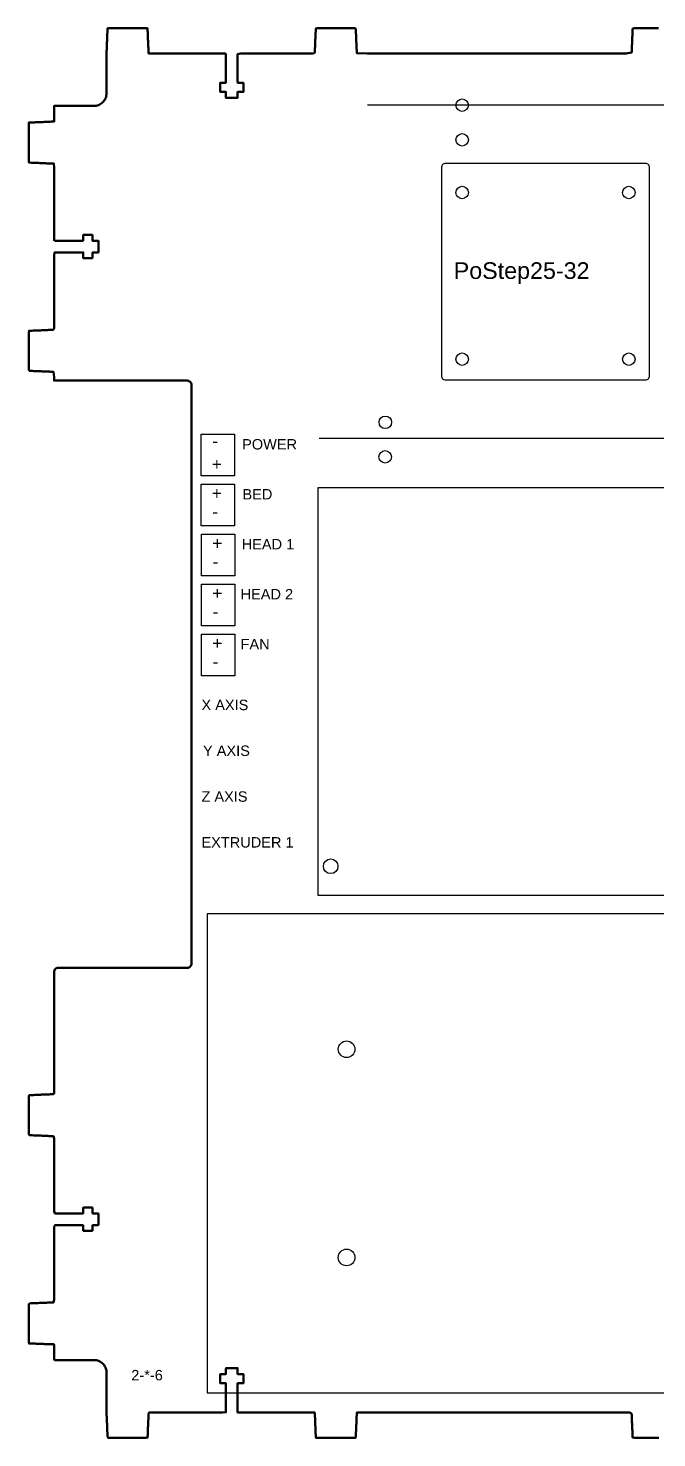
# Model space of a CAD drawing. Header units: millimetres. Extents: x 0 to 713, y 0 to 349.
# Drawn here: x 363.5 to 514.5, y 9.6 to 348.1 of the extents above; entities that cross this region are included whole.
import ezdxf

# ---------------------------------------------------------------- set-up
doc = ezdxf.new("R2010")
doc.units = ezdxf.units.MM
doc.layers.add('graviranje', color=3, linetype='Continuous', lineweight=25)
doc.layers.add('izrez', color=7, linetype='Continuous', lineweight=50)
doc.layers.add('HOLES', color=160, linetype='Continuous')
doc.styles.get("Standard").update_dxf_attribs({"font": 'arial.ttf'})

msp = doc.modelspace()

# ---------------------------------------------------------------- linework, layer by layer
at = {"layer": 'graviranje'}
msp.add_line((677.58, 329.58), (444.98, 329.58), dxfattribs=at)
msp.add_lwpolyline([(511.72, 315.59), (463.72, 315.59, 0.414214), (462.72, 314.59), (462.72, 264.59, 0.414214), (463.72, 263.59), (511.72, 263.59, 0.414214), (512.72, 264.59), (512.72, 314.59, 0.414214)], format="xyb", close=True, dxfattribs=at)
for points in [[(405.81, 250.57), (411.01, 250.57), (413.01, 250.57), (413.01, 240.57), (411.01, 240.57), (405.81, 240.57), (405.01, 240.57), (405.01, 250.57)], [(405.81, 238.57), (411.01, 238.57), (413.01, 238.57), (413.01, 228.57), (411.01, 228.57), (405.81, 228.57), (405.01, 228.57), (405.01, 238.57)], [(433.13, 139.8), (433.13, 237.8), (593.13, 237.8), (593.13, 139.8)], [(405.91, 226.57), (411.11, 226.57), (413.11, 226.57), (413.11, 216.57), (411.11, 216.57), (405.91, 216.57), (405.11, 216.57), (405.11, 226.57)], [(405.91, 214.57), (411.11, 214.57), (413.11, 214.57), (413.11, 204.57), (411.11, 204.57), (405.91, 204.57), (405.11, 204.57), (405.11, 214.57)], [(405.91, 202.57), (411.11, 202.57), (413.11, 202.57), (413.11, 192.57), (411.11, 192.57), (405.91, 192.57), (405.11, 192.57), (405.11, 202.57)], [(623.46, 20.36), (623.46, 135.36), (406.46, 135.36), (406.46, 20.36)]]:
    msp.add_lwpolyline(points, close=True, dxfattribs=at)
msp.add_lwpolyline([(433.35, 249.61), (607.11, 249.61), (607.11, 150.33), (645.46, 150.33)], dxfattribs=at)
at = {"layer": 'HOLES'}
msp.add_line((369.68, 32.1), (363.48, 32.1), dxfattribs=at)
for centre, radius in [((467.72, 329.58), 1.5), ((467.72, 321.26), 1.5), ((467.72, 308.59), 1.5), ((507.72, 308.59), 1.5), ((467.72, 268.59), 1.5), ((507.72, 268.59), 1.5), ((449.25, 253.43), 1.5), ((449.23, 245.11), 1.5), ((436.13, 146.8), 1.75), ((439.96, 102.86), 2), ((439.96, 52.86), 2)]:
    msp.add_circle(centre, radius, dxfattribs=at)
at = {"layer": 'izrez'}
msp.add_lwpolyline([(514.85, 348.06), (514.31, 348.06), (513.78, 348.06), (513.25, 348.06), (512.72, 348.06), (512.18, 348.06), (511.65, 348.06), (511.12, 348.06), (510.58, 348.06), (510.05, 348.06), (509.52, 348.06), (508.99, 348.06), (508.65, 347.94), (508.64, 347.6), (508.62, 347.26), (508.61, 346.92), (508.59, 346.58), (508.58, 346.25), (508.57, 345.91), (508.55, 345.57), (508.54, 345.23), (508.52, 344.89), (508.51, 344.56), (508.5, 344.22), (508.48, 343.88), (508.47, 343.54), (508.45, 343.2), (508.44, 342.87), (508.43, 342.53), (508.41, 342.19), (507.08, 341.97), (503.42, 341.97), (499.75, 341.97), (496.09, 341.97), (492.43, 341.97), (488.76, 341.97), (485.1, 341.97), (481.44, 341.97), (477.77, 341.97), (474.11, 341.97), (470.45, 341.97), (466.78, 341.97), (463.12, 341.97), (459.46, 341.97), (455.79, 341.97), (452.13, 341.97), (448.47, 341.97), (444.8, 341.97), (442.4, 342.09), (442.39, 342.43), (442.38, 342.77), (442.36, 343.11), (442.35, 343.44), (442.33, 343.78), (442.32, 344.12), (442.31, 344.46), (442.29, 344.8), (442.28, 345.13), (442.26, 345.47), (442.25, 345.81), (442.24, 346.15), (442.22, 346.49), (442.21, 346.82), (442.19, 347.16), (442.18, 347.5), (442.17, 347.84), (441.98, 348.06), (441.45, 348.06), (440.92, 348.06), (440.38, 348.06), (439.85, 348.06), (439.32, 348.06), (438.78, 348.06), (438.25, 348.06), (437.72, 348.06), (437.19, 348.06), (436.65, 348.06), (436.12, 348.06), (435.59, 348.06), (435.05, 348.06), (434.52, 348.06), (433.99, 348.06), (433.46, 348.06), (432.92, 348.06), (432.55, 347.96), (432.54, 347.62), (432.53, 347.28), (432.51, 346.94), (432.5, 346.61), (432.48, 346.27), (432.47, 345.93), (432.46, 345.59), (432.44, 345.25), (432.43, 344.92), (432.41, 344.58), (432.4, 344.24), (432.39, 343.9), (432.37, 343.56), (432.36, 343.23), (432.35, 342.89), (432.33, 342.55), (432.32, 342.21), (432, 341.97), (430.97, 341.97), (429.94, 341.97), (428.92, 341.97), (427.89, 341.97), (426.86, 341.97), (425.83, 341.97), (424.81, 341.97), (423.78, 341.97), (422.75, 341.97), (421.72, 341.97), (420.7, 341.97), (419.67, 341.97), (418.64, 341.97), (417.61, 341.97), (416.58, 341.97), (415.56, 341.97), (414.53, 341.97), (413.79, 341.86), (413.79, 341.47), (413.79, 341.08), (413.79, 340.7), (413.79, 340.31), (413.79, 339.92), (413.79, 339.53), (413.79, 339.14), (413.79, 338.75), (413.79, 338.36), (413.79, 337.97), (413.79, 337.58), (413.79, 337.19), (413.79, 336.8), (413.79, 336.41), (413.79, 336.02), (413.79, 335.63), (413.79, 335.24), (413.81, 334.96), (413.89, 334.96), (413.97, 334.96), (414.05, 334.96), (414.12, 334.96), (414.2, 334.96), (414.28, 334.96), (414.36, 334.96), (414.44, 334.96), (414.51, 334.96), (414.59, 334.96), (414.67, 334.96), (414.75, 334.96), (414.82, 334.96), (414.9, 334.96), (414.98, 334.96), (415.06, 334.96), (415.13, 334.96), (415.19, 334.93), (415.19, 334.8), (415.19, 334.68), (415.19, 334.56), (415.19, 334.44), (415.19, 334.32), (415.19, 334.19), (415.19, 334.07), (415.19, 333.95), (415.19, 333.83), (415.19, 333.7), (415.19, 333.58), (415.19, 333.46), (415.19, 333.34), (415.19, 333.22), (415.19, 333.09), (415.19, 332.97), (415.19, 332.85), (415.17, 332.76), (415.1, 332.76), (415.02, 332.76), (414.94, 332.76), (414.86, 332.76), (414.79, 332.76), (414.71, 332.76), (414.63, 332.76), (414.55, 332.76), (414.47, 332.76), (414.4, 332.76), (414.32, 332.76), (414.24, 332.76), (414.16, 332.76), (414.09, 332.76), (414.01, 332.76), (413.93, 332.76), (413.85, 332.76), (413.79, 332.74), (413.79, 332.66), (413.79, 332.58), (413.79, 332.5), (413.79, 332.42), (413.79, 332.34), (413.79, 332.26), (413.79, 332.18), (413.79, 332.1), (413.79, 332.02), (413.79, 331.94), (413.79, 331.86), (413.79, 331.78), (413.79, 331.7), (413.79, 331.62), (413.79, 331.54), (413.79, 331.46), (413.79, 331.38), (413.76, 331.31), (413.61, 331.31), (413.45, 331.31), (413.29, 331.31), (413.14, 331.31), (412.98, 331.31), (412.83, 331.31), (412.67, 331.31), (412.52, 331.31), (412.36, 331.31), (412.21, 331.31), (412.05, 331.31), (411.9, 331.31), (411.74, 331.31), (411.58, 331.31), (411.43, 331.31), (411.27, 331.31), (411.12, 331.31), (410.99, 331.33), (410.99, 331.41), (410.99, 331.49), (410.99, 331.57), (410.99, 331.65), (410.99, 331.73), (410.99, 331.81), (410.99, 331.89), (410.99, 331.97), (410.99, 332.05), (410.99, 332.13), (410.99, 332.21), (410.99, 332.29), (410.99, 332.37), (410.99, 332.45), (410.99, 332.53), (410.99, 332.61), (410.99, 332.69), (410.98, 332.76), (410.9, 332.76), (410.82, 332.76), (410.75, 332.76), (410.67, 332.76), (410.59, 332.76), (410.51, 332.76), (410.43, 332.76), (410.36, 332.76), (410.28, 332.76), (410.2, 332.76), (410.12, 332.76), (410.05, 332.76), (409.97, 332.76), (409.89, 332.76), (409.81, 332.76), (409.74, 332.76), (409.66, 332.76), (409.59, 332.78), (409.59, 332.9), (409.59, 333.02), (409.59, 333.14), (409.59, 333.26), (409.59, 333.39), (409.59, 333.51), (409.59, 333.63), (409.59, 333.75), (409.59, 333.88), (409.59, 334), (409.59, 334.12), (409.59, 334.24), (409.59, 334.36), (409.59, 334.49), (409.59, 334.61), (409.59, 334.73), (409.59, 334.85), (409.6, 334.96), (409.68, 334.96), (409.76, 334.96), (409.84, 334.96), (409.91, 334.96), (409.99, 334.96), (410.07, 334.96), (410.15, 334.96), (410.23, 334.96), (410.3, 334.96), (410.38, 334.96), (410.46, 334.96), (410.54, 334.96), (410.61, 334.96), (410.69, 334.96), (410.77, 334.96), (410.85, 334.96), (410.92, 334.96), (410.99, 335.01), (410.99, 335.4), (410.99, 335.79), (410.99, 336.18), (410.99, 336.57), (410.99, 336.95), (410.99, 337.34), (410.99, 337.73), (410.99, 338.12), (410.99, 338.51), (410.99, 338.9), (410.99, 339.29), (410.99, 339.68), (410.99, 340.07), (410.99, 340.46), (410.99, 340.85), (410.99, 341.24), (410.99, 341.63), (410.88, 341.97), (409.84, 341.97), (408.81, 341.97), (407.78, 341.97), (406.75, 341.97), (405.71, 341.97), (404.68, 341.97), (403.65, 341.97), (402.62, 341.97), (401.58, 341.97), (400.55, 341.97), (399.52, 341.97), (398.49, 341.97), (397.45, 341.97), (396.42, 341.97), (395.39, 341.97), (394.36, 341.97), (393.33, 341.97), (392.39, 342.01), (392.38, 342.35), (392.36, 342.68), (392.35, 343.02), (392.34, 343.36), (392.32, 343.7), (392.31, 344.04), (392.29, 344.37), (392.28, 344.71), (392.27, 345.05), (392.25, 345.39), (392.24, 345.73), (392.23, 346.06), (392.21, 346.4), (392.2, 346.74), (392.18, 347.08), (392.17, 347.42), (392.16, 347.75), (392.1, 348.06), (391.57, 348.06), (391.03, 348.06), (390.5, 348.06), (389.97, 348.06), (389.44, 348.06), (388.9, 348.06), (388.37, 348.06), (387.84, 348.06), (387.3, 348.06), (386.77, 348.06), (386.24, 348.06), (385.71, 348.06), (385.17, 348.06), (384.64, 348.06), (384.11, 348.06), (383.57, 348.06), (383.04, 348.06), (382.54, 348.04), (382.53, 347.7), (382.52, 347.37), (382.5, 347.03), (382.49, 346.69), (382.47, 346.35), (382.46, 346.01), (382.45, 345.68), (382.43, 345.34), (382.42, 345), (382.4, 344.66), (382.39, 344.32), (382.38, 343.99), (382.36, 343.65), (382.35, 343.31), (382.34, 342.97), (382.32, 342.63), (382.31, 342.3), (382.29, 341.97), (382.29, 341.97), (382.29, 341.97), (382.29, 341.97), (382.29, 341.97), (382.29, 341.97), (382.29, 341.97), (382.29, 341.97), (382.29, 341.97), (382.29, 341.97), (382.29, 341.97), (382.29, 341.97), (382.29, 341.97), (382.29, 341.97), (382.29, 341.97), (382.29, 341.97), (382.29, 341.97), (382.29, 341.97), (382.28, 341.96), (382.28, 341.42), (382.28, 340.89), (382.28, 340.36), (382.28, 339.83), (382.28, 339.3), (382.28, 338.77), (382.28, 338.23), (382.28, 337.7), (382.28, 337.17), (382.28, 336.64), (382.28, 336.11), (382.28, 335.57), (382.28, 335.04), (382.28, 334.51), (382.28, 333.98), (382.28, 333.45), (382.28, 332.92), (382.28, 332.39), (382.27, 332.12), (382.24, 331.85), (382.18, 331.59), (382.1, 331.34), (381.99, 331.1), (381.87, 330.88), (381.73, 330.66), (381.58, 330.46), (381.4, 330.27), (381.22, 330.1), (381.01, 329.94), (380.8, 329.8), (380.57, 329.68), (380.33, 329.58), (380.08, 329.5), (379.82, 329.44), (379.56, 329.41), (379.28, 329.39), (378.75, 329.39), (378.22, 329.39), (377.69, 329.39), (377.16, 329.39), (376.63, 329.39), (376.1, 329.39), (375.56, 329.39), (375.03, 329.39), (374.5, 329.39), (373.97, 329.39), (373.44, 329.39), (372.91, 329.39), (372.38, 329.39), (371.85, 329.39), (371.32, 329.39), (370.78, 329.39), (370.25, 329.39), (369.72, 329.39), (369.72, 329.38), (369.72, 329.36), (369.72, 329.35), (369.72, 329.33), (369.72, 329.32), (369.72, 329.3), (369.72, 329.29), (369.72, 329.27), (369.72, 329.26), (369.72, 329.24), (369.72, 329.23), (369.72, 329.21), (369.72, 329.2), (369.72, 329.18), (369.72, 329.17), (369.72, 329.15), (369.72, 329.14), (369.72, 329.12), (369.72, 328.94), (369.72, 328.74), (369.72, 328.55), (369.72, 328.36), (369.72, 328.16), (369.72, 327.97), (369.72, 327.78), (369.72, 327.58), (369.72, 327.39), (369.72, 327.2), (369.72, 327), (369.72, 326.81), (369.72, 326.62), (369.72, 326.42), (369.72, 326.23), (369.72, 326.04), (369.72, 325.84), (369.72, 325.65), (369.39, 325.63), (369.06, 325.62), (368.72, 325.6), (368.38, 325.59), (368.04, 325.57), (367.7, 325.56), (367.36, 325.55), (367.02, 325.53), (366.68, 325.52), (366.34, 325.5), (366, 325.49), (365.66, 325.48), (365.32, 325.46), (364.98, 325.45), (364.65, 325.43), (364.31, 325.42), (363.97, 325.41), (363.63, 325.39), (363.61, 324.89), (363.61, 324.36), (363.61, 323.82), (363.61, 323.29), (363.61, 322.76), (363.61, 322.23), (363.61, 321.69), (363.61, 321.16), (363.61, 320.63), (363.61, 320.09), (363.61, 319.56), (363.61, 319.03), (363.61, 318.5), (363.61, 317.96), (363.61, 317.43), (363.61, 316.9), (363.61, 316.36), (363.61, 315.83), (363.92, 315.78), (364.26, 315.77), (364.6, 315.75), (364.94, 315.74), (365.27, 315.72), (365.61, 315.71), (365.95, 315.7), (366.29, 315.68), (366.63, 315.67), (366.96, 315.65), (367.3, 315.64), (367.64, 315.63), (367.98, 315.61), (368.32, 315.6), (368.65, 315.59), (368.99, 315.57), (369.33, 315.56), (369.67, 315.54), (369.7, 314.61), (369.7, 313.58), (369.7, 312.55), (369.7, 311.52), (369.7, 310.49), (369.7, 309.46), (369.7, 308.44), (369.7, 307.41), (369.7, 306.38), (369.7, 305.35), (369.7, 304.32), (369.7, 303.3), (369.7, 302.27), (369.7, 301.24), (369.7, 300.21), (369.7, 299.18), (369.7, 298.15), (369.7, 297.13), (370.05, 297.02), (370.44, 297.02), (370.83, 297.02), (371.22, 297.02), (371.61, 297.02), (371.99, 297.02), (372.38, 297.02), (372.77, 297.02), (373.16, 297.02), (373.55, 297.02), (373.94, 297.02), (374.33, 297.02), (374.72, 297.02), (375.11, 297.02), (375.5, 297.02), (375.89, 297.02), (376.28, 297.02), (376.67, 297.02), (376.72, 297.09), (376.72, 297.16), (376.72, 297.24), (376.72, 297.32), (376.72, 297.4), (376.72, 297.48), (376.72, 297.55), (376.72, 297.63), (376.72, 297.71), (376.72, 297.79), (376.72, 297.86), (376.72, 297.94), (376.72, 298.02), (376.72, 298.1), (376.72, 298.17), (376.72, 298.25), (376.72, 298.33), (376.72, 298.41), (376.82, 298.42), (376.94, 298.42), (377.07, 298.42), (377.19, 298.42), (377.31, 298.42), (377.43, 298.42), (377.55, 298.42), (377.68, 298.42), (377.8, 298.42), (377.92, 298.42), (378.04, 298.42), (378.16, 298.42), (378.29, 298.42), (378.41, 298.42), (378.53, 298.42), (378.65, 298.42), (378.78, 298.42), (378.9, 298.42), (378.92, 298.35), (378.92, 298.27), (378.92, 298.2), (378.92, 298.12), (378.92, 298.04), (378.92, 297.96), (378.92, 297.89), (378.92, 297.81), (378.92, 297.73), (378.92, 297.65), (378.92, 297.58), (378.92, 297.5), (378.92, 297.42), (378.92, 297.34), (378.92, 297.26), (378.92, 297.19), (378.92, 297.11), (378.92, 297.03), (378.98, 297.02), (379.06, 297.02), (379.14, 297.02), (379.22, 297.02), (379.3, 297.02), (379.38, 297.02), (379.46, 297.02), (379.54, 297.02), (379.62, 297.02), (379.7, 297.02), (379.78, 297.02), (379.86, 297.02), (379.94, 297.02), (380.02, 297.02), (380.1, 297.02), (380.18, 297.02), (380.26, 297.02), (380.34, 297.02), (380.36, 296.89), (380.36, 296.74), (380.36, 296.58), (380.36, 296.43), (380.36, 296.27), (380.36, 296.11), (380.36, 295.96), (380.36, 295.8), (380.36, 295.65), (380.36, 295.49), (380.36, 295.34), (380.36, 295.18), (380.36, 295.03), (380.36, 294.87), (380.36, 294.71), (380.36, 294.56), (380.36, 294.4), (380.36, 294.25), (380.29, 294.22), (380.21, 294.22), (380.13, 294.22), (380.05, 294.22), (379.97, 294.22), (379.89, 294.22), (379.81, 294.22), (379.73, 294.22), (379.65, 294.22), (379.57, 294.22), (379.49, 294.22), (379.41, 294.22), (379.33, 294.22), (379.25, 294.22), (379.17, 294.22), (379.09, 294.22), (379.01, 294.22), (378.93, 294.22), (378.92, 294.16), (378.92, 294.08), (378.92, 294), (378.92, 293.92), (378.92, 293.85), (378.92, 293.77), (378.92, 293.69), (378.92, 293.61), (378.92, 293.53), (378.92, 293.46), (378.92, 293.38), (378.92, 293.3), (378.92, 293.22), (378.92, 293.15), (378.92, 293.07), (378.92, 292.99), (378.92, 292.91), (378.92, 292.84), (378.82, 292.82), (378.7, 292.82), (378.58, 292.82), (378.46, 292.82), (378.33, 292.82), (378.21, 292.82), (378.09, 292.82), (377.97, 292.82), (377.85, 292.82), (377.72, 292.82), (377.6, 292.82), (377.48, 292.82), (377.36, 292.82), (377.23, 292.82), (377.11, 292.82), (376.99, 292.82), (376.87, 292.82), (376.75, 292.82), (376.72, 292.88), (376.72, 292.95), (376.72, 293.03), (376.72, 293.11), (376.72, 293.19), (376.72, 293.26), (376.72, 293.34), (376.72, 293.42), (376.72, 293.5), (376.72, 293.58), (376.72, 293.65), (376.72, 293.73), (376.72, 293.81), (376.72, 293.89), (376.72, 293.96), (376.72, 294.04), (376.72, 294.12), (376.72, 294.2), (376.43, 294.22), (376.04, 294.22), (375.65, 294.22), (375.26, 294.22), (374.87, 294.22), (374.48, 294.22), (374.09, 294.22), (373.7, 294.22), (373.31, 294.22), (372.92, 294.22), (372.53, 294.22), (372.14, 294.22), (371.75, 294.22), (371.36, 294.22), (370.97, 294.22), (370.59, 294.22), (370.2, 294.22), (369.81, 294.22), (369.7, 293.47), (369.7, 292.44), (369.7, 291.41), (369.7, 290.38), (369.7, 289.35), (369.7, 288.31), (369.7, 287.28), (369.7, 286.25), (369.7, 285.22), (369.7, 284.19), (369.7, 283.16), (369.7, 282.13), (369.7, 281.1), (369.7, 280.06), (369.7, 279.03), (369.7, 278), (369.7, 276.97), (369.7, 275.94), (369.46, 275.63), (369.12, 275.61), (368.78, 275.6), (368.44, 275.59), (368.11, 275.57), (367.77, 275.56), (367.43, 275.54), (367.09, 275.53), (366.75, 275.52), (366.42, 275.5), (366.08, 275.49), (365.74, 275.48), (365.4, 275.46), (365.06, 275.45), (364.73, 275.43), (364.39, 275.42), (364.05, 275.41), (363.71, 275.39), (363.61, 275.02), (363.61, 274.49), (363.61, 273.95), (363.61, 273.42), (363.61, 272.89), (363.61, 272.35), (363.61, 271.82), (363.61, 271.29), (363.61, 270.76), (363.61, 270.22), (363.61, 269.69), (363.61, 269.16), (363.61, 268.62), (363.61, 268.09), (363.61, 267.56), (363.61, 267.03), (363.61, 266.49), (363.61, 265.96), (363.84, 265.78), (364.18, 265.77), (364.51, 265.75), (364.85, 265.74), (365.19, 265.72), (365.53, 265.71), (365.87, 265.7), (366.2, 265.68), (366.54, 265.67), (366.88, 265.65), (367.22, 265.64), (367.56, 265.63), (367.89, 265.61), (368.23, 265.6), (368.57, 265.59), (368.91, 265.57), (369.25, 265.56), (369.58, 265.54), (369.7, 264.27), (369.7, 263.42), (401.7, 263.42, -0.414214), (402.7, 262.42), (402.7, 123.42, -0.414214), (401.7, 122.42), (370.7, 122.42, 0.414214), (369.7, 121.42), (369.7, 96.72), (369.7, 96.39), (369.7, 96.07), (369.7, 95.75), (369.7, 95.43), (369.7, 95.11), (369.7, 94.78), (369.7, 94.46), (369.7, 94.14), (369.7, 93.82), (369.7, 93.5), (369.7, 93.17), (369.7, 92.85), (369.7, 92.53), (369.7, 92.21), (369.5, 92.07), (369.16, 92.05), (368.83, 92.04), (368.49, 92.02), (368.15, 92.01), (367.81, 92), (367.47, 91.98), (367.13, 91.97), (366.8, 91.96), (366.46, 91.94), (366.12, 91.93), (365.78, 91.91), (365.44, 91.9), (365.11, 91.89), (364.77, 91.87), (364.43, 91.86), (364.09, 91.84), (363.75, 91.83), (363.61, 91.52), (363.61, 90.99), (363.61, 90.46), (363.61, 89.92), (363.61, 89.39), (363.61, 88.86), (363.61, 88.32), (363.61, 87.79), (363.61, 87.26), (363.61, 86.73), (363.61, 86.19), (363.61, 85.66), (363.61, 85.13), (363.61, 84.59), (363.61, 84.06), (363.61, 83.53), (363.61, 83), (363.61, 82.46), (363.79, 82.22), (364.13, 82.2), (364.47, 82.19), (364.81, 82.18), (365.15, 82.16), (365.49, 82.15), (365.82, 82.13), (366.16, 82.12), (366.5, 82.11), (366.84, 82.09), (367.18, 82.08), (367.51, 82.06), (367.85, 82.05), (368.19, 82.04), (368.53, 82.02), (368.87, 82.01), (369.2, 82), (369.54, 81.98), (369.7, 81.42), (369.7, 80.39), (369.7, 79.37), (369.7, 78.34), (369.7, 77.31), (369.7, 76.28), (369.7, 75.25), (369.7, 74.22), (369.7, 73.2), (369.7, 72.17), (369.7, 71.14), (369.7, 70.11), (369.7, 69.08), (369.7, 68.05), (369.7, 67.02), (369.7, 66), (369.7, 64.97), (369.7, 63.94), (369.9, 63.45), (370.29, 63.45), (370.68, 63.45), (371.07, 63.45), (371.46, 63.45), (371.85, 63.45), (372.24, 63.45), (372.63, 63.45), (373.02, 63.45), (373.41, 63.45), (373.8, 63.45), (374.19, 63.45), (374.58, 63.45), (374.97, 63.45), (375.35, 63.45), (375.74, 63.45), (376.13, 63.45), (376.52, 63.45), (376.72, 63.49), (376.72, 63.56), (376.72, 63.64), (376.72, 63.72), (376.72, 63.8), (376.72, 63.87), (376.72, 63.95), (376.72, 64.03), (376.72, 64.11), (376.72, 64.19), (376.72, 64.26), (376.72, 64.34), (376.72, 64.42), (376.72, 64.5), (376.72, 64.57), (376.72, 64.65), (376.72, 64.73), (376.72, 64.81), (376.78, 64.85), (376.9, 64.85), (377.02, 64.85), (377.14, 64.85), (377.26, 64.85), (377.39, 64.85), (377.51, 64.85), (377.63, 64.85), (377.75, 64.85), (377.87, 64.85), (378, 64.85), (378.12, 64.85), (378.24, 64.85), (378.36, 64.85), (378.49, 64.85), (378.61, 64.85), (378.73, 64.85), (378.85, 64.85), (378.92, 64.81), (378.92, 64.73), (378.92, 64.65), (378.92, 64.58), (378.92, 64.5), (378.92, 64.42), (378.92, 64.34), (378.92, 64.27), (378.92, 64.19), (378.92, 64.11), (378.92, 64.03), (378.92, 63.96), (378.92, 63.88), (378.92, 63.8), (378.92, 63.72), (378.92, 63.64), (378.92, 63.57), (378.92, 63.49), (378.95, 63.45), (379.03, 63.45), (379.11, 63.45), (379.19, 63.45), (379.27, 63.45), (379.35, 63.45), (379.43, 63.45), (379.51, 63.45), (379.59, 63.45), (379.67, 63.45), (379.75, 63.45), (379.83, 63.45), (379.91, 63.45), (379.99, 63.45), (380.07, 63.45), (380.15, 63.45), (380.23, 63.45), (380.31, 63.45), (380.36, 63.38), (380.36, 63.22), (380.36, 63.07), (380.36, 62.91), (380.36, 62.76), (380.36, 62.6), (380.36, 62.45), (380.36, 62.29), (380.36, 62.13), (380.36, 61.98), (380.36, 61.82), (380.36, 61.67), (380.36, 61.51), (380.36, 61.36), (380.36, 61.2), (380.36, 61.05), (380.36, 60.89), (380.36, 60.74), (380.32, 60.65), (380.24, 60.65), (380.16, 60.65), (380.08, 60.65), (380, 60.65), (379.92, 60.65), (379.84, 60.65), (379.76, 60.65), (379.68, 60.65), (379.6, 60.65), (379.52, 60.65), (379.44, 60.65), (379.36, 60.65), (379.28, 60.65), (379.2, 60.65), (379.12, 60.65), (379.04, 60.65), (378.96, 60.65), (378.92, 60.61), (378.92, 60.54), (378.92, 60.46), (378.92, 60.38), (378.92, 60.3), (378.92, 60.23), (378.92, 60.15), (378.92, 60.07), (378.92, 59.99), (378.92, 59.91), (378.92, 59.84), (378.92, 59.76), (378.92, 59.68), (378.92, 59.6), (378.92, 59.53), (378.92, 59.45), (378.92, 59.37), (378.92, 59.29), (378.87, 59.25), (378.75, 59.25), (378.62, 59.25), (378.5, 59.25), (378.38, 59.25), (378.26, 59.25), (378.13, 59.25), (378.01, 59.25), (377.89, 59.25), (377.77, 59.25), (377.65, 59.25), (377.52, 59.25), (377.4, 59.25), (377.28, 59.25), (377.16, 59.25), (377.04, 59.25), (376.91, 59.25), (376.79, 59.25), (376.72, 59.28), (376.72, 59.35), (376.72, 59.43), (376.72, 59.51), (376.72, 59.59), (376.72, 59.66), (376.72, 59.74), (376.72, 59.82), (376.72, 59.9), (376.72, 59.98), (376.72, 60.05), (376.72, 60.13), (376.72, 60.21), (376.72, 60.29), (376.72, 60.36), (376.72, 60.44), (376.72, 60.52), (376.72, 60.6), (376.57, 60.65), (376.18, 60.65), (375.79, 60.65), (375.4, 60.65), (375.02, 60.65), (374.63, 60.65), (374.24, 60.65), (373.85, 60.65), (373.46, 60.65), (373.07, 60.65), (372.68, 60.65), (372.29, 60.65), (371.9, 60.65), (371.51, 60.65), (371.12, 60.65), (370.73, 60.65), (370.34, 60.65), (369.95, 60.65), (369.7, 60.29), (369.7, 59.25), (369.7, 58.22), (369.7, 57.19), (369.7, 56.16), (369.7, 55.13), (369.7, 54.1), (369.7, 53.07), (369.7, 52.04), (369.7, 51.01), (369.7, 49.98), (369.7, 48.94), (369.7, 47.91), (369.7, 46.88), (369.7, 45.85), (369.7, 44.82), (369.7, 43.79), (369.7, 42.76), (369.59, 42.07), (369.25, 42.05), (368.91, 42.04), (368.57, 42.03), (368.23, 42.01), (367.9, 42), (367.56, 41.99), (367.22, 41.97), (366.88, 41.96), (366.54, 41.94), (366.2, 41.93), (365.87, 41.92), (365.53, 41.9), (365.19, 41.89), (364.85, 41.87), (364.51, 41.86), (364.18, 41.85), (363.84, 41.83), (363.61, 41.65), (363.61, 41.12), (363.61, 40.59), (363.61, 40.05), (363.61, 39.52), (363.61, 38.99), (363.61, 38.46), (363.61, 37.92), (363.61, 37.39), (363.61, 36.86), (363.61, 36.33), (363.61, 35.79), (363.61, 35.26), (363.61, 34.73), (363.61, 34.19), (363.61, 33.66), (363.61, 33.13), (363.61, 32.6), (363.71, 32.22), (364.05, 32.21), (364.39, 32.19), (364.72, 32.18), (365.06, 32.16), (365.4, 32.15), (365.74, 32.14), (366.08, 32.12), (366.42, 32.11), (366.75, 32.1), (367.09, 32.08), (367.43, 32.07), (367.77, 32.05), (368.11, 32.04), (368.44, 32.03), (368.78, 32.01), (369.12, 32), (369.46, 31.98), (369.7, 31.97), (369.7, 31.97), (369.7, 31.97), (369.7, 31.97), (369.7, 31.97), (369.7, 31.97), (369.7, 31.97), (369.7, 31.97), (369.7, 31.97), (369.7, 31.97), (369.7, 31.97), (369.7, 31.97), (369.7, 31.97), (369.7, 31.97), (369.7, 31.97), (369.7, 31.97), (369.7, 31.97), (369.7, 31.97), (369.7, 31.92), (369.7, 31.71), (369.7, 31.5), (369.7, 31.29), (369.7, 31.08), (369.7, 30.88), (369.7, 30.67), (369.7, 30.46), (369.7, 30.25), (369.7, 30.04), (369.7, 29.84), (369.7, 29.63), (369.7, 29.42), (369.7, 29.21), (369.7, 29), (369.7, 28.79), (369.7, 28.59), (369.7, 28.38), (369.84, 28.22), (370.37, 28.22), (370.91, 28.22), (371.44, 28.22), (371.97, 28.22), (372.51, 28.22), (373.04, 28.22), (373.57, 28.22), (374.1, 28.22), (374.64, 28.22), (375.17, 28.22), (375.7, 28.22), (376.24, 28.22), (376.77, 28.22), (377.3, 28.22), (377.83, 28.22), (378.37, 28.22), (378.9, 28.22), (379.37, 28.22), (379.64, 28.2), (379.91, 28.16), (380.16, 28.1), (380.41, 28.01), (380.64, 27.91), (380.87, 27.78), (381.08, 27.64), (381.28, 27.48), (381.47, 27.3), (381.64, 27.11), (381.79, 26.9), (381.92, 26.69), (382.04, 26.45), (382.14, 26.21), (382.21, 25.96), (382.27, 25.7), (382.3, 25.43), (382.3, 25.1), (382.3, 24.57), (382.3, 24.04), (382.3, 23.51), (382.3, 22.98), (382.3, 22.44), (382.3, 21.91), (382.3, 21.38), (382.3, 20.85), (382.3, 20.32), (382.3, 19.78), (382.3, 19.25), (382.3, 18.72), (382.3, 18.19), (382.3, 17.66), (382.3, 17.13), (382.3, 16.59), (382.3, 16.06), (382.31, 15.57), (382.32, 15.23), (382.33, 14.9), (382.35, 14.56), (382.36, 14.22), (382.38, 13.88), (382.39, 13.54), (382.4, 13.21), (382.42, 12.87), (382.43, 12.53), (382.45, 12.19), (382.46, 11.85), (382.47, 11.51), (382.49, 11.18), (382.5, 10.84), (382.52, 10.5), (382.53, 10.16), (382.54, 9.82), (382.66, 9.55), (383.19, 9.55), (383.72, 9.55), (384.26, 9.55), (384.79, 9.55), (385.32, 9.55), (385.85, 9.55), (386.39, 9.55), (386.92, 9.55), (387.45, 9.55), (387.99, 9.55), (388.52, 9.55), (389.05, 9.55), (389.58, 9.55), (390.12, 9.55), (390.65, 9.55), (391.18, 9.55), (391.72, 9.55), (392.16, 9.61), (392.17, 9.95), (392.18, 10.29), (392.2, 10.63), (392.21, 10.96), (392.23, 11.3), (392.24, 11.64), (392.25, 11.98), (392.27, 12.32), (392.28, 12.66), (392.29, 12.99), (392.31, 13.33), (392.32, 13.67), (392.34, 14.01), (392.35, 14.35), (392.36, 14.68), (392.38, 15.02), (392.39, 15.36), (392.57, 15.64), (393.6, 15.64), (394.64, 15.64), (395.67, 15.64), (396.7, 15.64), (397.73, 15.64), (398.76, 15.64), (399.8, 15.64), (400.83, 15.64), (401.86, 15.64), (402.89, 15.64), (403.92, 15.64), (404.95, 15.64), (405.99, 15.64), (407.02, 15.64), (408.05, 15.64), (409.08, 15.64), (410.11, 15.64), (410.99, 15.7), (410.99, 16.09), (410.99, 16.48), (410.99, 16.87), (410.99, 17.26), (410.99, 17.65), (410.99, 18.04), (410.99, 18.43), (410.99, 18.82), (410.99, 19.21), (410.99, 19.6), (410.99, 19.98), (410.99, 20.37), (410.99, 20.76), (410.99, 21.15), (410.99, 21.54), (410.99, 21.93), (410.99, 22.32), (410.98, 22.66), (410.9, 22.66), (410.83, 22.66), (410.75, 22.66), (410.67, 22.66), (410.59, 22.66), (410.52, 22.66), (410.44, 22.66), (410.36, 22.66), (410.28, 22.66), (410.21, 22.66), (410.13, 22.66), (410.05, 22.66), (409.97, 22.66), (409.89, 22.66), (409.82, 22.66), (409.74, 22.66), (409.66, 22.66), (409.59, 22.67), (409.59, 22.8), (409.59, 22.92), (409.59, 23.04), (409.59, 23.16), (409.59, 23.28), (409.59, 23.41), (409.59, 23.53), (409.59, 23.65), (409.59, 23.77), (409.59, 23.9), (409.59, 24.02), (409.59, 24.14), (409.59, 24.26), (409.59, 24.38), (409.59, 24.51), (409.59, 24.63), (409.59, 24.75), (409.6, 24.86), (409.68, 24.86), (409.76, 24.86), (409.83, 24.86), (409.91, 24.86), (409.99, 24.86), (410.07, 24.86), (410.14, 24.86), (410.22, 24.86), (410.3, 24.86), (410.38, 24.86), (410.46, 24.86), (410.53, 24.86), (410.61, 24.86), (410.69, 24.86), (410.77, 24.86), (410.84, 24.86), (410.92, 24.86), (410.99, 24.87), (410.99, 24.95), (410.99, 25.03), (410.99, 25.11), (410.99, 25.19), (410.99, 25.27), (410.99, 25.35), (410.99, 25.43), (410.99, 25.51), (410.99, 25.59), (410.99, 25.67), (410.99, 25.75), (410.99, 25.83), (410.99, 25.91), (410.99, 25.99), (410.99, 26.07), (410.99, 26.15), (410.99, 26.23), (411, 26.3), (411.16, 26.3), (411.31, 26.3), (411.47, 26.3), (411.63, 26.3), (411.78, 26.3), (411.94, 26.3), (412.09, 26.3), (412.25, 26.3), (412.4, 26.3), (412.56, 26.3), (412.71, 26.3), (412.87, 26.3), (413.02, 26.3), (413.18, 26.3), (413.34, 26.3), (413.49, 26.3), (413.65, 26.3), (413.79, 26.3), (413.79, 26.22), (413.79, 26.14), (413.79, 26.06), (413.79, 25.98), (413.79, 25.9), (413.79, 25.82), (413.79, 25.74), (413.79, 25.66), (413.79, 25.58), (413.79, 25.5), (413.79, 25.42), (413.79, 25.34), (413.79, 25.26), (413.79, 25.18), (413.79, 25.1), (413.79, 25.02), (413.79, 24.94), (413.8, 24.86), (413.87, 24.86), (413.95, 24.86), (414.03, 24.86), (414.11, 24.86), (414.18, 24.86), (414.26, 24.86), (414.34, 24.86), (414.42, 24.86), (414.5, 24.86), (414.57, 24.86), (414.65, 24.86), (414.73, 24.86), (414.81, 24.86), (414.88, 24.86), (414.96, 24.86), (415.04, 24.86), (415.12, 24.86), (415.19, 24.86), (415.19, 24.73), (415.19, 24.61), (415.19, 24.49), (415.19, 24.37), (415.19, 24.25), (415.19, 24.12), (415.19, 24), (415.19, 23.88), (415.19, 23.76), (415.19, 23.64), (415.19, 23.51), (415.19, 23.39), (415.19, 23.27), (415.19, 23.15), (415.19, 23.03), (415.19, 22.9), (415.19, 22.78), (415.19, 22.66), (415.11, 22.66), (415.04, 22.66), (414.96, 22.66), (414.88, 22.66), (414.8, 22.66), (414.73, 22.66), (414.65, 22.66), (414.57, 22.66), (414.49, 22.66), (414.42, 22.66), (414.34, 22.66), (414.26, 22.66), (414.18, 22.66), (414.1, 22.66), (414.03, 22.66), (413.95, 22.66), (413.87, 22.66), (413.79, 22.66), (413.79, 22.27), (413.79, 21.88), (413.79, 21.49), (413.79, 21.1), (413.79, 20.72), (413.79, 20.33), (413.79, 19.94), (413.79, 19.55), (413.79, 19.16), (413.79, 18.77), (413.79, 18.38), (413.79, 17.99), (413.79, 17.6), (413.79, 17.21), (413.79, 16.82), (413.79, 16.43), (413.79, 16.04), (413.79, 15.65), (414.8, 15.64), (415.83, 15.64), (416.85, 15.64), (417.88, 15.64), (418.91, 15.64), (419.94, 15.64), (420.96, 15.64), (421.99, 15.64), (423.02, 15.64), (424.05, 15.64), (425.08, 15.64), (426.1, 15.64), (427.13, 15.64), (428.16, 15.64), (429.19, 15.64), (430.22, 15.64), (431.24, 15.64), (432.27, 15.64), (432.32, 15.32), (432.34, 14.98), (432.35, 14.64), (432.37, 14.3), (432.38, 13.97), (432.39, 13.63), (432.41, 13.29), (432.42, 12.95), (432.44, 12.61), (432.45, 12.28), (432.46, 11.94), (432.48, 11.6), (432.49, 11.26), (432.5, 10.92), (432.52, 10.58), (432.53, 10.25), (432.55, 9.91), (432.56, 9.57), (433.06, 9.55), (433.6, 9.55), (434.13, 9.55), (434.66, 9.55), (435.2, 9.55), (435.73, 9.55), (436.26, 9.55), (436.79, 9.55), (437.33, 9.55), (437.86, 9.55), (438.39, 9.55), (438.93, 9.55), (439.46, 9.55), (439.99, 9.55), (440.52, 9.55), (441.06, 9.55), (441.59, 9.55), (442.12, 9.55), (442.17, 9.87), (442.19, 10.2), (442.2, 10.54), (442.21, 10.88), (442.23, 11.22), (442.24, 11.56), (442.26, 11.89), (442.27, 12.23), (442.28, 12.57), (442.3, 12.91), (442.31, 13.25), (442.33, 13.59), (442.34, 13.92), (442.35, 14.26), (442.37, 14.6), (442.38, 14.94), (442.4, 15.28), (442.41, 15.61), (445.76, 15.64), (449.42, 15.64), (453.09, 15.64), (456.75, 15.64), (460.41, 15.64), (464.07, 15.64), (467.74, 15.64), (471.4, 15.64), (475.06, 15.64), (478.73, 15.64), (482.39, 15.64), (486.05, 15.64), (489.71, 15.64), (493.38, 15.64), (497.04, 15.64), (500.7, 15.64), (504.37, 15.64), (508.03, 15.64), (508.41, 15.34), (508.42, 15), (508.44, 14.66), (508.45, 14.32), (508.47, 13.99), (508.48, 13.65), (508.49, 13.31), (508.51, 12.97), (508.52, 12.63), (508.54, 12.3), (508.55, 11.96), (508.56, 11.62), (508.58, 11.28), (508.59, 10.94), (508.61, 10.61), (508.62, 10.27), (508.63, 9.93), (508.65, 9.59), (509.12, 9.55), (509.65, 9.55), (510.19, 9.55), (510.72, 9.55), (511.25, 9.55), (511.78, 9.55), (512.32, 9.55), (512.85, 9.55), (513.38, 9.55), (513.92, 9.55), (514.45, 9.55), (514.98, 9.55)], format="xyb", dxfattribs=at)

# ---------------------------------------------------------------- texts
at = {"layer": 'graviranje'}
msp.add_text('PoStep25-32', height=4, dxfattribs=at).set_placement((465.68, 287.85))
for s, p in [('-', (409.07, 249.79)), ('+', (410.02, 244.79)), ('+', (410.02, 237.79)), ('-', (409.07, 232.79)), ('+', (410.12, 225.79)), ('-', (409.17, 220.79)), ('+', (410.12, 213.79)), ('-', (409.17, 208.79)), ('+', (410.12, 201.79)), ('-', (409.17, 196.79))]:
    msp.add_text(s, height=3, rotation=180, dxfattribs=at).set_placement(p)
at = {"layer": 'graviranje', "linetype": 'Continuous', "text_generation_flag": 6}
for s, p in [('POWER', (414.86, 246.89)), ('BED', (414.95, 234.89)), ('HEAD 1', (414.76, 222.89)), ('HEAD 2', (414.49, 210.89)), ('FAN', (414.49, 198.89)), ('X AXIS', (405.1, 184.3)), ('Y AXIS', (405.47, 173.3)), ('Z AXIS', (405.1, 162.3)), ('EXTRUDER 1', (405.1, 151.3))]:
    msp.add_text(s, height=2.5, rotation=180, dxfattribs=at).set_placement(p)
at = {"layer": 'graviranje', "text_generation_flag": 6}
msp.add_text('2-*-6', height=2.5, rotation=180, dxfattribs=at).set_placement((388.25, 23.35))

doc.saveas('drawing.dxf')
